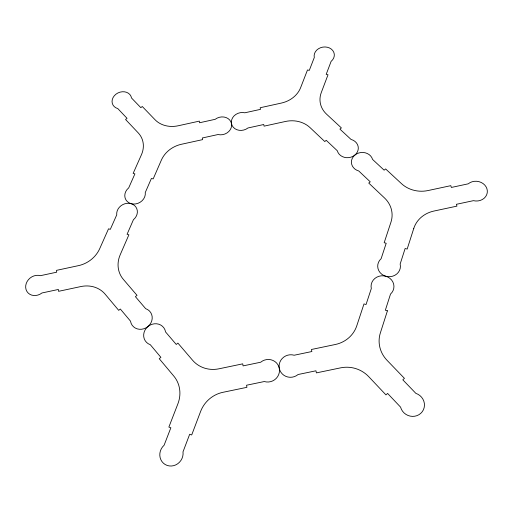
<?xml version="1.0" encoding="UTF-8"?>
<svg xmlns="http://www.w3.org/2000/svg" width="513" height="513" viewBox="0 0 513 513"><rect width="100%" height="100%" fill="white"/><g stroke="black" fill="none" stroke-linecap="round" stroke-linejoin="round"><path stroke-width="0.77" d="M387.43 310.807L380.351 332.95A29.619 27.939 13.7 0 0 387.097 360.376L404.436 378.357L402.814 379.812L415.857 393.356A12.261 11.722 27.7 0 1 420.737 413.382A12.261 11.722 27.7 0 1 400.57 407.123L387.591 393.426L385.956 394.888L368.719 376.657A29.754 29.113 12.1 0 0 340.587 367.853L316.393 372.887L315.95 370.796L298.111 374.509A11.6 11.241 -18.2 0 1 279.316 368.417A11.6 11.203 -26.7 0 0 260.681 362.223L243.085 365.897L242.72 363.845L218.98 368.802A28.516 26.836 -32 0 1 192.593 360.261L177.883 343.082L176.248 344.46L165.564 331.949A11.35 10.42 -37 0 0 147.93 326.55A11.248 10.234 -36 0 1 130.52 321.164L120.324 309.025L118.702 310.352L105.152 294.186A27.997 24.848 -38.6 0 0 80.81 286.568L58.553 291.326L58.373 289.46L41.957 292.974A11.029 9.535 -38.2 0 1 25.688 287.684A11.029 9.535 -38.2 0 1 40.412 275.686L56.693 272.191L56.513 270.357L78.547 265.625A26.926 23.354 -33.1 0 0 99.714 248.658L108.525 228.824L110.314 229.349L116.727 214.883A10.632 9.292 -28 0 1 131.084 203.674A10.536 9.163 -26.4 0 0 145.275 192.51L151.406 178.434L153.182 178.922L161.358 160.133A26.105 22.713 -21.2 0 1 181.352 144.288L202.603 139.632L202.308 137.984L218.031 134.534A10.286 8.836 -17 0 0 231.504 123.684A10.292 8.849 -15.3 0 1 244.868 112.789L260.527 109.346L260.181 107.736L281.38 103.068A25.413 21.475 -12.1 0 0 300.631 87.646L307.492 69.96L309.294 70.384L314.296 57.475A10.138 8.464 -8.7 0 1 327.39 47.254A10.138 8.464 -8.7 0 1 331.116 61.368L326.191 74.359L328.012 74.783L321.266 92.609A26.009 22.194 -6.8 0 0 326.569 114.181L341.389 127.923L339.927 129.116L351.046 139.446A10.658 9.324 -6 0 1 354.842 155.099A10.76 9.471 -4.4 0 0 358.747 170.97L370.245 181.82L368.751 183.07L384.551 197.999A27.58 24.893 -2.8 0 1 390.951 222.18L384.173 242.72L386.193 243.277L381.121 258.699A11.369 10.465 2.7 0 0 385.827 276.257A11.453 10.645 3.2 0 1 390.515 294.084L385.353 310.198L387.43 310.807M413.792 228.356L407.168 249.068L405.129 248.504L400.153 264.035A11.369 10.465 2.7 0 1 385.827 276.257A11.453 10.645 3.2 0 0 371.309 288.53L366.045 304.523L363.986 303.92L356.753 325.858A28.613 27.157 -5.1 0 1 335.361 344.486L311.429 349.488L311.866 351.533L294.186 355.227A11.6 11.241 -18.2 0 0 279.316 368.417A11.6 11.203 -26.7 0 1 264.304 381.537L246.541 385.231L246.92 387.328L222.918 392.317A29.773 28.645 -49.2 0 0 200.589 411.497L191.708 434.953L189.682 434.261L183.006 451.857A12.184 11.427 -56.9 0 1 167.116 465.419A12.184 11.427 -56.9 0 1 164.102 445.239L170.867 427.771L168.867 427.085L177.889 403.84A29.363 27.247 -46.2 0 0 173.83 376.119L159.242 358.715L160.89 357.33L150.277 344.691A11.35 10.42 -37 0 1 147.93 326.55A11.248 10.234 -36 0 0 145.673 308.679L135.413 296.668L137.022 295.347L123.357 279.386A27.298 24.432 -30.3 0 1 120.189 254.807L128.885 234.807L127.077 234.281L133.425 219.711A10.632 9.292 -28 0 0 131.084 203.674A10.536 9.163 -26.4 0 1 128.712 187.861L134.906 173.875L133.149 173.394L141.434 154.746A25.688 21.809 -25.2 0 0 138.234 132.893L125.563 119.491L127.044 118.336L117.804 108.589A10.023 8.336 -23 0 1 115.957 94.193A10.023 8.336 -23 0 1 131.52 97.996L140.819 107.647L142.287 106.505L155.054 119.747A25.272 21.309 -19.9 0 0 178.248 125.762L199.294 121.132L199.583 122.748L215.178 119.317A10.286 8.836 -17 0 1 231.504 123.684A10.292 8.849 -15.3 0 0 247.959 127.974L263.74 124.512L264.086 126.153L285.491 121.466A26.246 22.905 -11.4 0 1 310.044 127.615L324.774 141.53L326.249 140.325L337.31 150.764A10.658 9.324 -6 0 0 354.842 155.099A10.76 9.471 -4.4 0 1 372.579 159.44L384.134 170.175L385.616 168.931L401.506 183.667A27.413 24.008 1.2 0 0 428.047 190.547L450.812 185.661L451.35 187.45L468.228 183.827A11.286 9.875 6.8 0 1 486.952 188.822A11.286 9.875 6.8 0 1 473.422 200.666L456.397 204.302L456.942 206.13L433.94 211.048A28.484 25.605 6.6 0 0 413.792 228.356"/></g></svg>
